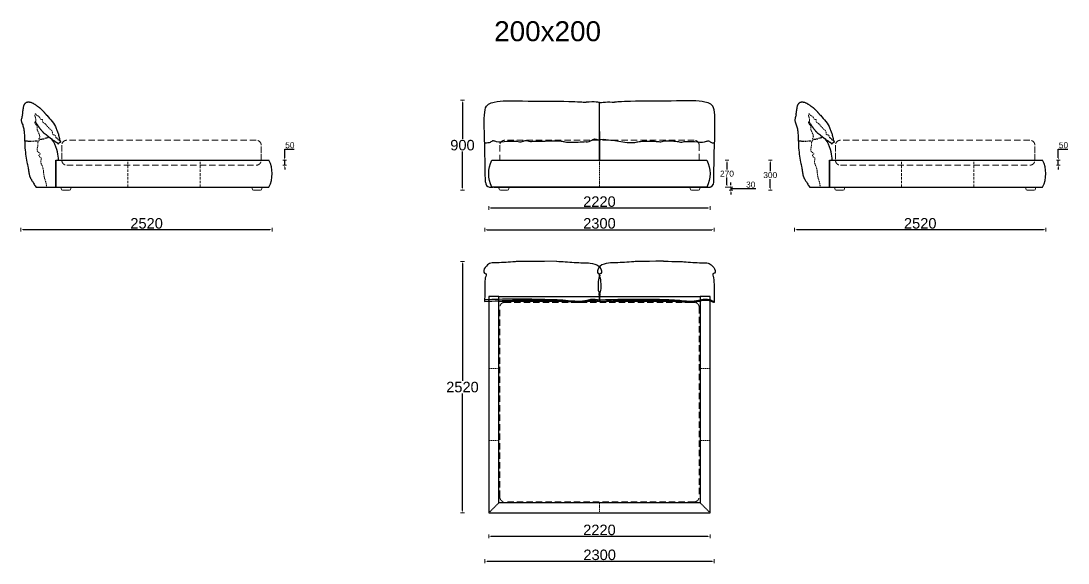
# Model space of a CAD drawing. Header units: millimetres. Extents: x -8642 to 13341, y -1807 to 10084.
# Drawn here: x 2663 to 13165, y 4649 to 10084 of the extents above; entities that cross this region are included whole.
import ezdxf

# ---------------------------------------------------------------- set-up
doc = ezdxf.new("R2010")
doc.units = ezdxf.units.MM
doc.header["$MEASUREMENT"] = 0
doc.linetypes.add('NASCOSTA', pattern=[9.525, 6.35, -3.175])
doc.linetypes.add('TRATTEGGIATA', pattern=[19.05, 12.7, -6.35])
doc.layers.add('_ARREDO', color=7, linetype='Continuous')
for name, color, linetype, lineweight in [('_CUCITURE', 8, 'TRATTEGGIATA', 9), ('_MATERASSO', 4, 'Continuous', 9), ('_PIEDINI', 3, 'Continuous', 9), ('_QUOTE', 1, 'Continuous', 9)]:
    doc.layers.add(name, color=color, linetype=linetype, lineweight=lineweight)
doc.styles.get("Standard").update_dxf_attribs({"font": 'arial.ttf'})
doc.dimstyles.new('1_1', dxfattribs={"dimscale": 15, "dimtxt": 4, "dimasz": 1.5, "dimexe": 1.25, "dimexo": 2, "dimtad": 1, "dimtih": 1, "dimtoh": 1, "dimdec": 0, "dimtxsty": 'Standard', "dimcen": 2.5, "dimclrd": 256, "dimclre": 256, "dimclrt": 256, "dimadec": 0, "dimazin": 0, "dimtfac": 1, "dimtdec": 0, "dimtmove": 0, "dimatfit": 3, "dimfxl": 1.25, "dimfxlon": 1, "dimlwe": 0, "dimarcsym": 0})

# ---------------------------------------------------------------- blocks, each defined once
blk = doc.blocks.new('*D21')
at = {"layer": '_QUOTE', "lineweight": -2, "transparency": 16777216}
for p, q in [((5308, 8710), (5308, 8798)), ((5308, 8798), (5403, 8798)), ((5308, 8638), (5308, 8688)), ((5308, 8615), (5308, 8593))]:
    blk.add_line(p, q, dxfattribs=at)
at = {"layer": '_QUOTE', "lineweight": 0, "transparency": 16777216}
for p, q in [((5289, 8688), (5327, 8688)), ((5289, 8638), (5327, 8638))]:
    blk.add_line(p, q, dxfattribs=at)
at = {"layer": '_QUOTE', "transparency": 16777216}
for points in [[(5304, 8710), (5312, 8710), (5308, 8688)], [(5304, 8615), (5312, 8615), (5308, 8638)]]:
    blk.add_solid(points, dxfattribs=at)
at = {"layer": 'Defpoints', "color": 0, "transparency": 16777216}
for p in [(4756, 8688), (4756, 8638), (5308, 8638)]:
    blk.add_point(p, dxfattribs=at)
at = {"layer": '_QUOTE', "transparency": 16777216, "insert": (5360, 8838), "char_height": 60, "attachment_point": 5}
blk.add_mtext('50', dxfattribs=at)
blk = doc.blocks.new('*D22')
at = {"layer": '_QUOTE', "lineweight": 0, "transparency": 16777216}
for p, q in [((2663, 8010), (2663, 7973)), ((5183, 8010), (5183, 7973))]:
    blk.add_line(p, q, dxfattribs=at)
at = {"layer": '_QUOTE', "lineweight": -2, "transparency": 16777216}
blk.add_line((5160, 7991), (2685, 7991), dxfattribs=at)
at = {"layer": '_QUOTE', "transparency": 16777216}
for points in [[(2685, 7995), (2685, 7988), (2663, 7991)], [(5160, 7995), (5160, 7988), (5183, 7991)]]:
    blk.add_solid(points, dxfattribs=at)
at = {"layer": 'Defpoints', "color": 0, "transparency": 16777216}
for p in [(2663, 8809), (5183, 8553), (2663, 7991)]:
    blk.add_point(p, dxfattribs=at)
at = {"layer": '_QUOTE', "transparency": 16777216, "insert": (3923, 8054), "char_height": 105, "attachment_point": 5}
blk.add_mtext('2520', dxfattribs=at)
blk = doc.blocks.new('Sezione testata')
at = {"layer": '_ARREDO', "lineweight": 25}
for points in [[(-13185, -19537), (-13184, -19525), (-13184, -19523), (-13183, -19520), (-13183, -19517), (-13183, -19514), (-13182, -19510), (-13182, -19507), (-13181, -19503), (-13181, -19498), (-13180, -19494), (-13180, -19490), (-13178, -19480), (-13177, -19471), (-13176, -19467), (-13175, -19462), (-13174, -19458), (-13173, -19453), (-13172, -19449), (-13171, -19445), (-13169, -19442), (-13168, -19438), (-13166, -19435), (-13165, -19432), (-13163, -19429), (-13161, -19427), (-13160, -19424), (-13158, -19422), (-13156, -19420), (-13154, -19418), (-13152, -19417), (-13150, -19415), (-13148, -19414), (-13146, -19413), (-13144, -19412), (-13141, -19411), (-13139, -19411), (-13137, -19410), (-13135, -19410), (-13133, -19409), (-13130, -19409), (-13128, -19409), (-13126, -19409), (-13123, -19409), (-13119, -19409), (-13114, -19410), (-13110, -19411), (-13105, -19412), (-13101, -19413), (-13096, -19415), (-13092, -19417), (-13088, -19419), (-13083, -19421), (-13079, -19423), (-13075, -19425), (-13071, -19428), (-13067, -19430), (-13063, -19433), (-13055, -19438), (-13048, -19443), (-13045, -19446), (-13041, -19448), (-13038, -19451), (-13034, -19453), (-13031, -19455), (-13028, -19457), (-13025, -19459), (-13023, -19460), (-13022, -19461), (-13020, -19462), (-13019, -19463), (-13018, -19464), (-13016, -19465), (-13015, -19466), (-13014, -19467), (-13012, -19468), (-13011, -19469), (-13010, -19471), (-13008, -19472), (-13006, -19474), (-13004, -19476), (-13002, -19478), (-13000, -19480), (-12997, -19483), (-12995, -19485), (-12992, -19488), (-12989, -19491), (-12986, -19494), (-12983, -19498), (-12979, -19501), (-12978, -19503), (-12976, -19505), (-12974, -19507), (-12972, -19510), (-12970, -19512), (-12968, -19514), (-12966, -19516), (-12964, -19519), (-12962, -19521), (-12959, -19524), (-12957, -19527), (-12955, -19529), (-12952, -19532), (-12950, -19535), (-12947, -19538), (-12944, -19541), (-12943, -19543)], [(-13185, -19537), (-13187, -19540), (-13187, -19543), (-13189, -19548), (-13191, -19558), (-13194, -19568), (-13197, -19579), (-13198, -19584), (-13199, -19589), (-13199, -19595), (-13198, -19600), (-13197, -19605), (-13195, -19610), (-13191, -19619), (-13188, -19629), (-13184, -19639), (-13181, -19649), (-13178, -19659), (-13176, -19670), (-13173, -19680), (-13172, -19691), (-13170, -19701), (-13169, -19712), (-13168, -19722), (-13166, -19743), (-13165, -19764), (-13165, -19785), (-13163, -19827), (-13162, -19848), (-13161, -19870), (-13159, -19891), (-13157, -19912), (-13154, -19932), (-13151, -19953), (-13148, -19973), (-13145, -19994), (-13141, -20014), (-13139, -20025), (-13137, -20036), (-13132, -20058), (-13130, -20069), (-13128, -20079), (-13127, -20084), (-13126, -20089), (-13126, -20093), (-13125, -20097), (-13124, -20101), (-13124, -20104), (-13123, -20107), (-13123, -20109), (-13123, -20111), (-13123, -20113), (-13122, -20115), (-13122, -20116), (-13122, -20118), (-13121, -20121), (-13121, -20124), (-13120, -20127), (-13119, -20132), (-13118, -20137), (-13117, -20142), (-13116, -20146), (-13115, -20149), (-13114, -20152), (-13114, -20155), (-13113, -20157), (-13112, -20161), (-13111, -20163), (-13110, -20165), (-13109, -20167), (-13107, -20170), (-13106, -20173), (-13104, -20176), (-13102, -20180), (-13099, -20184), (-13097, -20188), (-13094, -20193), (-13091, -20199), (-13087, -20205), (-13083, -20211), (-13079, -20218), (-13075, -20225), (-13070, -20233), (-13065, -20242), (-13059, -20251), (-13053, -20261), (-13051, -20263), (-12852, -20263)], [(-13059, -19606), (-13044, -19628), (-13043, -19630), (-13042, -19632), (-13041, -19634), (-13040, -19635), (-13039, -19637), (-13037, -19638), (-13036, -19640), (-13035, -19642), (-13035, -19643), (-13033, -19645), (-13033, -19646), (-13032, -19648), (-13031, -19649), (-13029, -19651), (-13028, -19654), (-13026, -19656), (-13025, -19658), (-13023, -19660), (-13022, -19662), (-13021, -19663), (-13020, -19665), (-13019, -19666), (-13018, -19668), (-13017, -19669), (-13016, -19670), (-13015, -19671), (-13015, -19672), (-13014, -19673), (-13013, -19674), (-13013, -19675), (-13011, -19677), (-13010, -19678), (-13008, -19681), (-13003, -19687), (-12998, -19693), (-12993, -19699), (-12990, -19702), (-12988, -19705), (-12985, -19707), (-12982, -19710), (-12979, -19713), (-12977, -19716), (-12974, -19718), (-12971, -19721), (-12968, -19723), (-12965, -19726), (-12962, -19728), (-12959, -19730), (-12956, -19733), (-12952, -19735), (-12949, -19737), (-12946, -19739), (-12943, -19741), (-12906, -19772), (-12899, -19775), (-12897, -19776), (-12896, -19777), (-12894, -19779), (-12893, -19780), (-12891, -19781), (-12890, -19783), (-12888, -19786), (-12887, -19787), (-12885, -19789), (-12884, -19790), (-12883, -19791), (-12882, -19791), (-12882, -19792), (-12881, -19792), (-12880, -19793), (-12879, -19793), (-12877, -19794), (-12876, -19795), (-12874, -19795), (-12872, -19796), (-12870, -19797), (-12869, -19797), (-12869, -19798), (-12867, -19799), (-12866, -19800), (-12863, -19803), (-12861, -19804), (-12860, -19805), (-12858, -19806), (-12857, -19807), (-12855, -19808), (-12853, -19809), (-12850, -19811), (-12848, -19812), (-12846, -19813), (-12845, -19814), (-12843, -19814), (-12842, -19816), (-12840, -19817), (-12840, -19818), (-12839, -19818), (-12838, -19819), (-12837, -19820), (-12836, -19822), (-12834, -19824), (-12832, -19826), (-12831, -19827), (-12831, -19828), (-12830, -19828), (-12829, -19829), (-12828, -19830), (-12828, -19830), (-12828, -19830), (-12827, -19830), (-12827, -19830), (-12827, -19830), (-12826, -19830), (-12826, -19830), (-12826, -19829), (-12826, -19829), (-12825, -19828), (-12825, -19827), (-12825, -19826), (-12825, -19825), (-12824, -19824), (-12824, -19823), (-12823, -19822), (-12823, -19821), (-12822, -19821), (-12821, -19820), (-12820, -19819), (-12820, -19819), (-12819, -19818), (-12818, -19818), (-12816, -19817), (-12815, -19817), (-12814, -19817), (-12813, -19817), (-12812, -19817), (-12811, -19817), (-12810, -19817), (-12808, -19818)], [(-12847, -19676), (-12845, -19681), (-12844, -19685), (-12841, -19692), (-12840, -19695), (-12839, -19698), (-12838, -19701), (-12836, -19704), (-12835, -19707), (-12834, -19710), (-12833, -19713), (-12832, -19716), (-12831, -19719), (-12829, -19721), (-12826, -19733), (-12825, -19735), (-12824, -19738), (-12823, -19744), (-12821, -19749), (-12821, -19752), (-12820, -19755), (-12819, -19761), (-12817, -19767), (-12816, -19773), (-12814, -19779), (-12813, -19785), (-12811, -19791), (-12804, -19808)]]:
    blk.add_lwpolyline(points, dxfattribs=at)
at = {"layer": '_ARREDO'}
blk.add_lwpolyline([(-12852, -20263), (-12852, -19993), (-12823, -19993)], dxfattribs=at)
for points in [[(-12943, -19543), (-12907, -19584), (-12864, -19624), (-12847, -19676)], [(-12804, -19808), (-12803, -19811), (-12805, -19818), (-12808, -19818)]]:
    blk.add_open_spline(points, degree=3, dxfattribs=at)
at = {"layer": '_ARREDO', "lineweight": 25}
blk.add_open_spline([(-12823, -19993), (-12824, -19986), (-12825, -19980), (-12826, -19973), (-12826, -19973), (-12826, -19973), (-12826, -19973), (-12832, -19921), (-12839, -19855), (-12895, -19778)], degree=3, knots=[-19.746579, -19.746579, -19.746579, -19.746579, -0.0005, -0.0005, -0.0005, 0, 0, 0, 200.280771, 200.280771, 200.280771, 200.280771], dxfattribs=at)
at = {"layer": '_CUCITURE', "lineweight": 25}
for points in [[(-13151, -19802), (-13156, -19801)], [(-13142, -19804), (-13148, -19802)], [(-13132, -19805), (-13136, -19804), (-13138, -19804)], [(-13123, -19805), (-13126, -19805), (-13129, -19805)], [(-13113, -19806), (-13116, -19806), (-13119, -19806)], [(-13103, -19806), (-13106, -19806), (-13110, -19806)], [(-13044, -19802), (-13046, -19802), (-13100, -19806)], [(-13034, -19801), (-13041, -19802)], [(-13012, -19785), (-13007, -19784)], [(-13004, -19784), (-12997, -19783)], [(-12994, -19782), (-12992, -19782), (-12988, -19781)], [(-12985, -19781), (-12982, -19780), (-12978, -19780)], [(-12975, -19779), (-12972, -19778), (-12969, -19778)], [(-12961, -19774), (-12955, -19772)], [(-12952, -19771), (-12947, -19770)], [(-12944, -19769), (-12940, -19768), (-12938, -19767)], [(-12934, -19767), (-12930, -19765), (-12929, -19765)]]:
    blk.add_lwpolyline(points, dxfattribs=at)
at = {"layer": '_CUCITURE'}
blk.add_spline([(-12945, -20254), (-12953, -20211), (-12968, -20162), (-12974, -20113), (-12990, -20046), (-13002, -19999), (-12997, -19975), (-13002, -19968), (-13019, -19955), (-13021, -19943), (-13008, -19930), (-13033, -19907), (-13034, -19858), (-13033, -19828), (-13027, -19806), (-13019, -19794), (-13021, -19780), (-13015, -19767), (-13014, -19750), (-13029, -19709), (-13039, -19679), (-13039, -19653), (-13058, -19627), (-13061, -19613), (-13053, -19600), (-13051, -19587), (-13056, -19564), (-13061, -19543), (-13056, -19528), (-13049, -19536), (-13031, -19549), (-13014, -19564), (-12996, -19586), (-12985, -19586), (-12985, -19607), (-12971, -19619), (-12948, -19640), (-12910, -19681), (-12887, -19709), (-12876, -19740), (-12862, -19739), (-12856, -19751), (-12851, -19757), (-12851, -19768), (-12842, -19767), (-12839, -19777), (-12829, -19781), (-12830, -19789), (-12820, -19790), (-12818, -19800), (-12808, -19805), (-12805, -19814)], degree=3, dxfattribs=at)
blk = doc.blocks.new('*D25')
at = {"layer": '_QUOTE', "lineweight": 0, "transparency": 16777216}
for p, q in [((7110, 7673), (7072, 7673)), ((7110, 5153), (7072, 5153))]:
    blk.add_line(p, q, dxfattribs=at)
at = {"layer": '_QUOTE', "lineweight": -2, "transparency": 16777216}
for p, q in [((7091, 7651), (7091, 6476)), ((7091, 5175), (7091, 6350))]:
    blk.add_line(p, q, dxfattribs=at)
at = {"layer": '_QUOTE', "transparency": 16777216}
for points in [[(7087, 7651), (7095, 7651), (7091, 7673)], [(7087, 5175), (7095, 5175), (7091, 5153)]]:
    blk.add_solid(points, dxfattribs=at)
at = {"layer": 'Defpoints', "color": 0, "transparency": 16777216}
for p in [(8035, 7673), (7091, 5153), (8035, 5153)]:
    blk.add_point(p, dxfattribs=at)
at = {"layer": '_QUOTE', "transparency": 16777216, "insert": (7091, 6413), "char_height": 105, "attachment_point": 5}
blk.add_mtext('2520', dxfattribs=at)
blk = doc.blocks.new('*D26')
at = {"layer": '_QUOTE', "lineweight": 0, "transparency": 16777216}
for p, q in [((7355, 8190), (7355, 8228)), ((9575, 8190), (9575, 8228))]:
    blk.add_line(p, q, dxfattribs=at)
at = {"layer": '_QUOTE', "lineweight": -2, "transparency": 16777216}
blk.add_line((7377, 8209), (9552, 8209), dxfattribs=at)
at = {"layer": '_QUOTE', "transparency": 16777216}
for points in [[(7377, 8213), (7377, 8205), (7355, 8209)], [(9552, 8213), (9552, 8205), (9575, 8209)]]:
    blk.add_solid(points, dxfattribs=at)
at = {"layer": 'Defpoints', "color": 0, "transparency": 16777216}
for p in [(9575, 8209), (7355, 6238), (9575, 6238)]:
    blk.add_point(p, dxfattribs=at)
at = {"layer": '_QUOTE', "transparency": 16777216, "insert": (8465, 8272), "char_height": 105, "attachment_point": 5}
blk.add_mtext('2220', dxfattribs=at)
blk = doc.blocks.new('*D27')
at = {"layer": '_QUOTE', "lineweight": 0, "transparency": 16777216}
for p, q in [((7317, 4687), (7317, 4649)), ((9617, 4687), (9617, 4649))]:
    blk.add_line(p, q, dxfattribs=at)
at = {"layer": '_QUOTE', "lineweight": -2, "transparency": 16777216}
blk.add_line((7339, 4668), (9595, 4668), dxfattribs=at)
at = {"layer": '_QUOTE', "transparency": 16777216}
for points in [[(7339, 4672), (7339, 4664), (7317, 4668)], [(9595, 4672), (9595, 4664), (9617, 4668)]]:
    blk.add_solid(points, dxfattribs=at)
at = {"layer": 'Defpoints', "color": 0, "transparency": 16777216}
for p in [(7317, 7405), (9617, 7274), (9617, 4668)]:
    blk.add_point(p, dxfattribs=at)
at = {"layer": '_QUOTE', "transparency": 16777216, "insert": (8467, 4731), "char_height": 105, "attachment_point": 5}
blk.add_mtext('2300', dxfattribs=at)
blk = doc.blocks.new('*D28')
at = {"layer": '_QUOTE', "lineweight": 0, "transparency": 16777216}
for p, q in [((7110, 9288), (7072, 9288)), ((7110, 8388), (7072, 8388))]:
    blk.add_line(p, q, dxfattribs=at)
at = {"layer": '_QUOTE', "lineweight": -2, "transparency": 16777216}
for p, q in [((7091, 9265), (7091, 8901)), ((7091, 8410), (7091, 8775))]:
    blk.add_line(p, q, dxfattribs=at)
at = {"layer": '_QUOTE', "transparency": 16777216}
for points in [[(7087, 9265), (7095, 9265), (7091, 9288)], [(7087, 8410), (7095, 8410), (7091, 8388)]]:
    blk.add_solid(points, dxfattribs=at)
at = {"layer": 'Defpoints', "color": 0, "transparency": 16777216}
for p in [(7091, 9288), (7721, 9288), (7507, 8388)]:
    blk.add_point(p, dxfattribs=at)
at = {"layer": '_QUOTE', "transparency": 16777216, "insert": (7091, 8838), "char_height": 105, "attachment_point": 5}
blk.add_mtext('900', dxfattribs=at)
blk = doc.blocks.new('*D29')
at = {"layer": '_QUOTE', "lineweight": 0, "transparency": 16777216}
for p, q in [((10159, 8688), (10197, 8688)), ((10159, 8388), (10197, 8388))]:
    blk.add_line(p, q, dxfattribs=at)
at = {"layer": '_QUOTE', "lineweight": -2, "transparency": 16777216}
for p, q in [((10178, 8665), (10178, 8578)), ((10178, 8410), (10178, 8498))]:
    blk.add_line(p, q, dxfattribs=at)
at = {"layer": '_QUOTE', "transparency": 16777216}
for points in [[(10174, 8665), (10182, 8665), (10178, 8688)], [(10174, 8410), (10182, 8410), (10178, 8388)]]:
    blk.add_solid(points, dxfattribs=at)
at = {"layer": 'Defpoints', "color": 0, "transparency": 16777216}
for p in [(9365, 8688), (9365, 8388), (10178, 8388)]:
    blk.add_point(p, dxfattribs=at)
at = {"layer": '_QUOTE', "transparency": 16777216, "insert": (10178, 8538), "char_height": 60, "attachment_point": 5}
blk.add_mtext('300', dxfattribs=at)
blk = doc.blocks.new('*D30')
at = {"layer": '_QUOTE', "lineweight": 0, "transparency": 16777216}
for p, q in [((9726, 8688), (9763, 8688)), ((9726, 8418), (9763, 8418))]:
    blk.add_line(p, q, dxfattribs=at)
at = {"layer": '_QUOTE', "lineweight": -2, "transparency": 16777216}
for p, q in [((9744, 8665), (9744, 8593)), ((9744, 8440), (9744, 8513))]:
    blk.add_line(p, q, dxfattribs=at)
at = {"layer": '_QUOTE', "transparency": 16777216}
for points in [[(9741, 8665), (9748, 8665), (9744, 8688)], [(9741, 8440), (9748, 8440), (9744, 8418)]]:
    blk.add_solid(points, dxfattribs=at)
at = {"layer": 'Defpoints', "color": 0, "transparency": 16777216}
for p in [(9122, 8688), (9122, 8418), (9744, 8418)]:
    blk.add_point(p, dxfattribs=at)
at = {"layer": '_QUOTE', "transparency": 16777216, "insert": (9744, 8553), "char_height": 60, "attachment_point": 5}
blk.add_mtext('270', dxfattribs=at)
blk = doc.blocks.new('*D31')
at = {"layer": '_QUOTE', "lineweight": 0, "transparency": 16777216}
for p, q in [((9765, 8418), (9802, 8418)), ((9765, 8388), (9802, 8388))]:
    blk.add_line(p, q, dxfattribs=at)
at = {"layer": '_QUOTE', "lineweight": -2, "transparency": 16777216}
for p, q in [((9783, 8440), (9783, 8463)), ((9783, 8418), (9783, 8388)), ((9783, 8418), (9783, 8388)), ((9783, 8403), (9929, 8403)), ((9929, 8403), (10034, 8403)), ((9783, 8365), (9783, 8343))]:
    blk.add_line(p, q, dxfattribs=at)
at = {"layer": '_QUOTE', "transparency": 16777216}
for points in [[(9780, 8440), (9787, 8440), (9783, 8418)], [(9780, 8365), (9787, 8365), (9783, 8388)]]:
    blk.add_solid(points, dxfattribs=at)
at = {"layer": 'Defpoints', "color": 0, "transparency": 16777216}
for p in [(9115, 8418), (9423, 8388), (9783, 8388)]:
    blk.add_point(p, dxfattribs=at)
at = {"layer": '_QUOTE', "transparency": 16777216, "insert": (9982, 8443), "char_height": 60, "attachment_point": 5}
blk.add_mtext('30', dxfattribs=at)
blk = doc.blocks.new('*D32')
at = {"layer": '_QUOTE', "lineweight": -2, "transparency": 16777216}
for p, q in [((13067, 8710), (13067, 8798)), ((13067, 8798), (13162, 8798)), ((13067, 8638), (13067, 8688)), ((13067, 8615), (13067, 8593))]:
    blk.add_line(p, q, dxfattribs=at)
at = {"layer": '_QUOTE', "lineweight": 0, "transparency": 16777216}
for p, q in [((13048, 8688), (13086, 8688)), ((13048, 8638), (13086, 8638))]:
    blk.add_line(p, q, dxfattribs=at)
at = {"layer": '_QUOTE', "transparency": 16777216}
for points in [[(13063, 8710), (13071, 8710), (13067, 8688)], [(13063, 8615), (13071, 8615), (13067, 8638)]]:
    blk.add_solid(points, dxfattribs=at)
at = {"layer": 'Defpoints', "color": 0, "transparency": 16777216}
for p in [(12515, 8688), (12515, 8638), (13067, 8638)]:
    blk.add_point(p, dxfattribs=at)
at = {"layer": '_QUOTE', "transparency": 16777216, "insert": (13119, 8838), "char_height": 60, "attachment_point": 5}
blk.add_mtext('50', dxfattribs=at)
blk = doc.blocks.new('*D23')
at = {"layer": '_QUOTE', "lineweight": 0, "transparency": 16777216}
for p, q in [((7355, 4936), (7355, 4899)), ((9575, 4936), (9575, 4899))]:
    blk.add_line(p, q, dxfattribs=at)
at = {"layer": '_QUOTE', "lineweight": -2, "transparency": 16777216}
blk.add_line((7377, 4918), (9552, 4918), dxfattribs=at)
at = {"layer": '_QUOTE', "transparency": 16777216}
for points in [[(7377, 4921), (7377, 4914), (7355, 4918)], [(9552, 4921), (9552, 4914), (9575, 4918)]]:
    blk.add_solid(points, dxfattribs=at)
at = {"layer": 'Defpoints', "color": 0, "transparency": 16777216}
for p in [(7355, 6119), (9575, 6077), (9575, 4918)]:
    blk.add_point(p, dxfattribs=at)
at = {"layer": '_QUOTE', "transparency": 16777216, "insert": (8465, 4981), "char_height": 105, "attachment_point": 5}
blk.add_mtext('2220', dxfattribs=at)
blk = doc.blocks.new('*D33')
at = {"layer": '_QUOTE', "lineweight": 0, "transparency": 16777216}
for p, q in [((10422, 8010), (10422, 7973)), ((12942, 8010), (12942, 7973))]:
    blk.add_line(p, q, dxfattribs=at)
at = {"layer": '_QUOTE', "lineweight": -2, "transparency": 16777216}
blk.add_line((12919, 7991), (10445, 7991), dxfattribs=at)
at = {"layer": '_QUOTE', "transparency": 16777216}
for points in [[(10445, 7995), (10445, 7988), (10422, 7991)], [(12919, 7995), (12919, 7988), (12942, 7991)]]:
    blk.add_solid(points, dxfattribs=at)
at = {"layer": 'Defpoints', "color": 0, "transparency": 16777216}
for p in [(10422, 8809), (12942, 8553), (10422, 7991)]:
    blk.add_point(p, dxfattribs=at)
at = {"layer": '_QUOTE', "transparency": 16777216, "insert": (11682, 8054), "char_height": 105, "attachment_point": 5}
blk.add_mtext('2520', dxfattribs=at)
blk = doc.blocks.new('*D24')
at = {"layer": '_QUOTE', "lineweight": 0, "transparency": 16777216}
for p, q in [((7315, 8010), (7315, 7973)), ((9615, 8010), (9615, 7973))]:
    blk.add_line(p, q, dxfattribs=at)
at = {"layer": '_QUOTE', "lineweight": -2, "transparency": 16777216}
blk.add_line((7337, 7991), (9593, 7991), dxfattribs=at)
at = {"layer": '_QUOTE', "transparency": 16777216}
for points in [[(7337, 7995), (7337, 7988), (7315, 7991)], [(9593, 7995), (9593, 7988), (9615, 7991)]]:
    blk.add_solid(points, dxfattribs=at)
at = {"layer": 'Defpoints', "color": 0, "transparency": 16777216}
for p in [(7315, 9183), (9615, 9052), (9615, 7991)]:
    blk.add_point(p, dxfattribs=at)
at = {"layer": '_QUOTE', "transparency": 16777216, "insert": (8465, 8054), "char_height": 105, "attachment_point": 5}
blk.add_mtext('2300', dxfattribs=at)

msp = doc.modelspace()

# ---------------------------------------------------------------- linework, layer by layer
at = {"layer": '_ARREDO', "color": 0}
for p, q in [((8463.6, 9265.4), (8464.2, 8687.8)), ((8463.6, 9265.4), (8464.2, 8687.8)), ((8465.9, 8687.8), (8465.8, 9264.8)), ((7363, 8417.8), (7395.9, 8417.8)), ((7405, 8417.8), (9575, 8417.8))]:
    msp.add_line(p, q, dxfattribs=at)
at = {"layer": '_ARREDO'}
for p, q in [((3012.6, 8417.8), (5150.4, 8417.8)), ((10771.9, 8417.8), (12909.6, 8417.8))]:
    msp.add_line(p, q, dxfattribs=at)
for points in [[(3012.6, 8417.8), (3012.6, 8687.8)], [(3012.6, 8687.8), (3012.6, 8417.8)], [(3012.6, 8687.8), (5150.4, 8687.8)], [(10771.9, 8417.8), (10771.9, 8687.8)], [(10771.9, 8687.8), (10771.9, 8417.8)], [(10771.9, 8687.8), (12909.6, 8687.8)], [(9542.7, 8417.8), (9561.6, 8417.9)], [(7355, 7322.9), (7355, 5152.9)], [(7455, 5252.9), (7455, 7322.9), (7355, 7322.9)], [(9575, 5152.9), (9575, 7322.9), (9475, 7322.9), (9475, 5252.9)], [(9475, 5252.9), (7455, 5252.9)], [(7355, 5152.9), (9575, 5152.9)]]:
    msp.add_lwpolyline(points, dxfattribs=at)
for points in [[(5150.4, 8417.8), (5150.4, 8417.8, 0.2387295), (5150.4, 8687.8, 0.2387295)], [(12909.6, 8417.8), (12909.6, 8417.8, 0.2387295), (12909.6, 8687.8, 0.2387295)]]:
    msp.add_lwpolyline(points, format="xyb", dxfattribs=at)
msp.add_lwpolyline([(9542.7, 8417.8), (7387.2, 8417.8, -0.2387287), (7387.2, 8687.8), (9542.7, 8687.8, -0.2387287)], format="xyb", close=True, dxfattribs=at)
msp.add_lwpolyline([(7455, 7272.9), (7455, 7322.9), (9475, 7322.9), (9475, 7272.9)], close=True, dxfattribs=at)
at = {"layer": '_ARREDO', "color": 0}
for centre, radius, start, end in [((7373.4, 8468.7), 51.9, 181.44473, 258.3601), ((9561.6, 8467.9), 50, 270.04276, 359.40329)]:
    msp.add_arc(centre, radius, start, end, dxfattribs=at)
for points, knots in [([(7321.6, 8467.3), (7315.9, 9065.5), (7277.2, 9235.6), (7461.2, 9287.2), (7671.2, 9278.8), (8099.4, 9281.1), (8256.6, 9273.9), (8311.5, 9269.7), (8330.7, 9268.9)], [0.9787398, 0.9787398, 0.9787398, 0.9787398, 33.8745904, 41.4448074, 67.8001007, 98.5511402, 109.2958868, 115.0635621, 115.0635621, 115.0635621, 115.0635621]), ([(8464.9, 9264.8), (8455.1, 9267.4), (8418.9, 9275.9), (8372.1, 9270.6), (8330.7, 9268.9)], [141.2473006, 141.2473006, 141.2473006, 141.2473006, 145.4938938, 156.0178998, 156.0178998, 156.0178998, 156.0178998]), ([(8464.9, 9264.8), (8496.1, 9267.4), (8541, 9275.2), (8584.3, 9271.3), (8615.1, 9269.5)], [142.5760487, 142.5760487, 142.5760487, 142.5760487, 146.8226421, 156.1696754, 156.1696754, 156.1696754, 156.1696754]), ([(9611.6, 8467.3), (9617.2, 9065.5), (9655.9, 9235.6), (9472, 9287.2), (9261.9, 9278.8), (8833.8, 9281.1), (8680.8, 9274.1), (8630.1, 9270.4), (8615.1, 9269.5)], [0.9786525, 0.9786525, 0.9786525, 0.9786525, 33.8745904, 41.4448074, 67.8001007, 98.5511402, 109.2958868, 113.7894241, 113.7894241, 113.7894241, 113.7894241]), ([(8580.6, 8886.6), (8546.4, 8891.9), (8509.5, 8896), (8469.1, 8891.7), (8465, 8891.6)], [99.121874, 99.121874, 99.121874, 99.121874, 109.4657725, 110.6844002, 110.6844002, 110.6844002, 110.6844002]), ([(8034.5, 7674.2), (7676.4, 7673.3), (7587.1, 7669.2), (7473.9, 7657.6), (7360.9, 7659.8), (7347.8, 7642.1), (7308.7, 7605.8), (7292.7, 7557.1), (7334.6, 7549), (7319.1, 7513.4), (7314.9, 7492.9), (7313, 7271.6)], [1323.899986, 1323.899986, 1323.899986, 1323.899986, 1427.9085, 1645.5200832, 1731.1521263, 1839.4047344, 1862.6721873, 1931.3729776, 1952.584466, 1981.71284, 2036.7030785, 2036.7030785, 2036.7030785, 2036.7030785]), ([(8034.5, 7674.2), (8063.4, 7673.3), (8152.6, 7669.2), (8265.8, 7657.6), (8378.9, 7659.8), (8438.3, 7643.1), (8462.6, 7622.7), (8464.7, 7620.7)], [1323.899986, 1323.899986, 1323.899986, 1323.899986, 1427.9085, 1645.5200832, 1731.1521263, 1839.4047344, 1850.0008929, 1850.0008929, 1850.0008929, 1850.0008929]), ([(9106.8, 7674.7), (8877.7, 7673.8), (8782.6, 7669.8), (8663.6, 7657.6), (8550.6, 7659.8), (8491.1, 7643.1), (8466.8, 7622.7), (8464.7, 7620.7)], [1302.9228829, 1302.9228829, 1302.9228829, 1302.9228829, 1427.9085, 1645.5200832, 1731.1521263, 1839.4047344, 1850.0008929, 1850.0008929, 1850.0008929, 1850.0008929]), ([(9106.8, 7674.7), (9241.4, 7673.8), (9336.5, 7669.8), (9455.5, 7657.6), (9568.5, 7659.8), (9581.7, 7642.1), (9620.8, 7605.8), (9636.7, 7557.1), (9594.9, 7549), (9611.3, 7511.2), (9615.1, 7489.7), (9616.1, 7263.1)], [1302.9228829, 1302.9228829, 1302.9228829, 1302.9228829, 1427.9085, 1645.5200832, 1731.1521263, 1839.4047344, 1862.6721873, 1931.3729776, 1952.584466, 1981.71284, 2043.3274158, 2043.3274158, 2043.3274158, 2043.3274158]), ([(7313, 7271.6), (7506.9, 7281.3), (7712.5, 7291), (8154.1, 7275), (8255.6, 7259.1), (8328.9, 7270.2), (8394.1, 7289.3), (8424.3, 7282.2), (8460.6, 7274.5), (8466.3, 7273.9)], [9.2354396, 9.2354396, 9.2354396, 9.2354396, 56.3389099, 70.8968533, 81.9851915, 86.8013444, 93.0370437, 102.2090707, 104.3136676, 104.3136676, 104.3136676, 104.3136676]), ([(7313.1, 7291.2), (7514.6, 7298.8), (7716, 7301.1), (8153.4, 7286.3), (8254.8, 7270.3), (8328.1, 7281.4), (8393.3, 7300.6), (8424, 7293.2), (8445.2, 7291.1), (8466.5, 7288.6)], [11.2010026, 11.2010026, 11.2010026, 11.2010026, 57.0248615, 71.5828049, 82.6711431, 87.487296, 93.7229952, 102.8950223, 105.505868, 105.505868, 105.505868, 105.505868]), ([(8466.3, 7273.9), (8652.9, 7282.4), (8845.2, 7290.2), (9273.8, 7275), (9375.2, 7259.1), (9448.6, 7270.2), (9513.8, 7289.3), (9587.8, 7280.4), (9590.2, 7267.7), (9613.5, 7263.5), (9615.7, 7263.1), (9616, 7263.1), (9616.3, 7263.1), (9617.2, 7263)], [13.1781876, 13.1781876, 13.1781876, 13.1781876, 56.3389099, 70.8968533, 81.9851915, 86.8013444, 93.0370437, 102.2090707, 108.6192377, 109.2930186, 109.2930186, 109.2930186, 109.3409323, 109.3409323, 109.3409323, 109.3409323]), ([(8466.5, 7288.6), (8622.2, 7291.5), (8830.8, 7302.5), (9273, 7286.2), (9374.5, 7270.4), (9447.8, 7281.4), (9513, 7300.6), (9587, 7291.7), (9589.4, 7278.9), (9612.7, 7274.8), (9614.9, 7274.4), (9615.1, 7274.3), (9615.2, 7274.3), (9617.1, 7274.3)], [9.6700931, 9.6700931, 9.6700931, 9.6700931, 57.0248615, 71.5828049, 82.6711431, 87.487296, 93.7229952, 102.8950223, 109.3051893, 109.9789702, 109.9789702, 109.9789702, 110.0291497, 110.0291497, 110.0291497, 110.0291497])]:
    msp.add_open_spline(points, degree=3, knots=knots, dxfattribs=at)
at = {"layer": '_ARREDO'}
for points, knots in [([(8331.3, 8870.3), (8278.1, 8867.1), (8207.9, 8862.9), (8125.1, 8865.3), (8074.8, 8882.6), (8031.4, 8875.7), (7793.4, 8877.4), (7771.5, 8868.4), (7746.6, 8880.2), (7721.3, 8884.7), (7700.9, 8877.9), (7676.9, 8864.7), (7624.7, 8879.4), (7574.5, 8876), (7506.6, 8872.2), (7445.3, 8861.2), (7393.1, 8889.9), (7372.1, 8861.6), (7340.4, 8859.3), (7315, 8859.6)], [0, 0, 0, 0, 160.1912619, 211.3614344, 246.7027302, 317.4792053, 339.3614033, 360.5898371, 384.3235958, 417.8891229, 435.3358467, 447.9111637, 498.9542805, 584.3087148, 600.9944717, 704.1207148, 748.396454, 820.8703522, 891.2333989, 891.2333989, 891.2333989, 891.2333989]), ([(8620.6, 8883.9), (8674.1, 8876.2), (8744.4, 8861.6), (8828.3, 8865.4), (8878.5, 8882.6), (9022, 8875.7), (9059.9, 8877.4), (9081.8, 8868.4), (9106.7, 8880.2), (9132, 8884.7), (9252.4, 8877.9), (9276.5, 8864.7), (9328.7, 8879.4), (9378.8, 8876), (9446.7, 8872.2), (9508, 8861.2), (9560.2, 8889.9), (9576.9, 8867.5), (9598.1, 8861.7), (9618.2, 8860.2)], [0, 0, 0, 0, 163.1293362, 214.2995087, 249.6408045, 320.4172795, 342.2994776, 363.5279113, 387.2616701, 420.8271972, 438.273921, 450.849238, 501.8923548, 587.2467891, 603.932546, 707.0587891, 751.3345283, 823.8084264, 872.5580916, 872.5580916, 872.5580916, 872.5580916]), ([(8464.7, 7620.7), (8444, 7589.5), (8433.8, 7554), (8474.2, 7546.1), (8457.3, 7507), (8452.5, 7477.8), (8448.3, 7367), (8478.6, 7346.3), (8458.9, 7322.4), (8466.5, 7300.2), (8460.4, 7279.8), (8460.3, 7272.9)], [1866.7170185, 1866.7170185, 1866.7170185, 1866.7170185, 1931.3729776, 1952.584466, 1981.71284, 2047.1712979, 2078.1349739, 2120.5498619, 2140.8364715, 2171.7315208, 2202.7160315, 2202.7160315, 2202.7160315, 2202.7160315]), ([(8464.7, 7620.7), (8485.4, 7589.5), (8495.6, 7554), (8455.2, 7546.1), (8472.2, 7507), (8476.9, 7477.8), (8481.1, 7367), (8450.8, 7346.3), (8470.5, 7322.4), (8462.9, 7300.2), (8469, 7279.8), (8469.1, 7272.9)], [1866.7170185, 1866.7170185, 1866.7170185, 1866.7170185, 1931.3729776, 1952.584466, 1981.71284, 2047.1712979, 2078.1349739, 2120.5498619, 2140.8364715, 2171.7315208, 2202.7160315, 2202.7160315, 2202.7160315, 2202.7160315])]:
    msp.add_open_spline(points, degree=3, knots=knots, dxfattribs=at)
msp.add_spline([(8331.3, 8870.3), (8388.3, 8887.4), (8408.3, 8899.3), (8431.9, 8899.3), (8452.8, 8890.7), (8463.2, 8891.6), (8465, 8891.6), (8465.1, 8891.4)], degree=3, dxfattribs=at)
at = {"layer": '_ARREDO', "color": 0}
for points in [[(8620.6, 8883.9), (8602.9, 8886.2), (8590.1, 8885.7), (8580.6, 8886.6)], [(8466.4, 7357.3), (8466.4, 7355.8), (8466.4, 7354.3), (8466.4, 7352.7)]]:
    msp.add_open_spline(points, degree=3, dxfattribs=at)
at = {"layer": '_CUCITURE', "ltscale": 2}
for p, q in [((3736, 8417.8), (3736, 8687.8)), ((4459.3, 8417.8), (4459.3, 8687.8)), ((11495.2, 8417.8), (11495.2, 8687.8)), ((12218.5, 8417.8), (12218.5, 8687.8))]:
    msp.add_line(p, q, dxfattribs=at)
at = {"layer": '_CUCITURE'}
for p, q in [((8465, 8687.8), (8465, 8417.8)), ((7355, 6599.6), (7455, 6599.6)), ((9575, 6599.6), (9475, 6599.6)), ((7355, 5876.2), (7455, 5876.2)), ((9575, 5876.2), (9475, 5876.2)), ((8465, 5252.9), (8465, 5152.9))]:
    msp.add_line(p, q, dxfattribs=at)
for points in [[(7455, 5252.9), (7355, 5152.9)], [(9475, 5252.9), (9575, 5152.9)]]:
    msp.add_lwpolyline(points, dxfattribs=at)
at = {"layer": '_MATERASSO', "linetype": 'NASCOSTA', "ltscale": 10}
for points in [[(3072.6, 8762.8), (3072.6, 8687.8, 0.4142136), (3122.6, 8637.8), (5022.6, 8637.8, 0.4142136), (5072.6, 8687.8), (5072.6, 8762.8), (5072.6, 8837.8, 0.4142136), (5022.6, 8887.8), (3122.6, 8887.8, 0.4142136), (3072.6, 8837.8)], [(10831.9, 8762.8), (10831.9, 8687.8, 0.4142136), (10881.9, 8637.8), (12781.9, 8637.8, 0.4142136), (12831.9, 8687.8), (12831.9, 8762.8), (12831.9, 8837.8, 0.4142136), (12781.9, 8887.8), (10881.9, 8887.8, 0.4142136), (10831.9, 8837.8)], [(7515, 7262.9), (9415, 7262.9, -0.4142136), (9465, 7212.9), (9465, 5312.9, -0.4142136), (9415, 5262.9), (7515, 5262.9, -0.4142136), (7465, 5312.9), (7465, 7212.9, -0.4142136)]]:
    msp.add_lwpolyline(points, format="xyb", close=True, dxfattribs=at)
msp.add_lwpolyline([(9465, 8687.8), (9465, 8837.8, 0.4142136), (9415, 8887.8), (7515, 8887.8, 0.4142136), (7465, 8837.8), (7465, 8708), (7465, 8687.8)], format="xyb", dxfattribs=at)
at = {"layer": '_PIEDINI'}
for points in [[(3080.1, 8387.8), (3148.9, 8387.8, 1), (3148.9, 8417.8), (3080.1, 8417.8, 1)], [(5065.2, 8387.8), (4996.3, 8387.8, -1), (4996.3, 8417.8), (5065.2, 8417.8, -1)], [(7472.4, 8387.8), (7541.2, 8387.8, 1), (7541.2, 8417.8), (7472.4, 8417.8, 1)], [(9457.5, 8387.8), (9388.7, 8387.8, -1), (9388.7, 8417.8), (9457.5, 8417.8, -1)], [(10839.3, 8387.8), (10908.1, 8387.8, 1), (10908.1, 8417.8), (10839.3, 8417.8, 1)], [(12824.4, 8387.8), (12755.6, 8387.8, -1), (12755.6, 8417.8), (12824.4, 8417.8, -1)]]:
    msp.add_lwpolyline(points, format="xyb", close=True, dxfattribs=at)

# ---------------------------------------------------------------- block references
at = {"layer": '_ARREDO'}
for p in [(15864.2, 28681), (23623.4, 28681)]:
    msp.add_blockref('Sezione testata', p, dxfattribs=at)

# ---------------------------------------------------------------- texts
at = {"insert": (7408.8, 10080.7), "char_height": 200, "attachment_point": 1}
msp.add_mtext_dynamic_manual_height_columns('200x200 ', width=4322.902, gutter_width=1, heights=[0], dxfattribs=at)

# ---------------------------------------------------------------- dimensions: what is measured, and where the dimension line sits
at = {"layer": '_QUOTE'}
for base, p1, p2, picture, middle in [((7091.2, 9287.6), (7506.8, 8387.8), (7720.9, 9287.6), '*D28', (7091.2, 8837.7)), ((7091.2, 5152.9), (8034.5, 7673.2), (8034.5, 5152.9), '*D25', (7091.2, 6413))]:
    dim = msp.add_linear_dim(base=base, p1=p1, p2=p2, angle=90, dimstyle='1_1', override={"dimtxt": 7}, dxfattribs=at)
    dim.commit()
    dim.dimension.update_dxf_attribs({"geometry": picture, "text_midpoint": middle})
for base, p1, p2, picture, middle in [((9615.2, 7991.4), (7314.8, 9183.1), (9615.2, 9052.5), '*D24', (8465, 8054.4)), ((2662.9, 7991.4), (5182.6, 8552.8), (2662.9, 8808.8), '*D22', (3922.7, 8054.4)), ((10422.1, 7991.4), (12941.9, 8552.8), (10422.1, 8808.8), '*D33', (11682, 8054.4)), ((9575, 8209.2), (7355, 6237.9), (9575, 6237.9), '*D26', (8465, 8272.2)), ((9617.1, 4668.1), (7316.7, 7404.9), (9617.1, 7274.3), '*D27', (8466.9, 4731.1)), ((9575, 4917.6), (7355, 6119.3), (9575, 6076.6), '*D23', (8465, 4980.6))]:
    dim = msp.add_linear_dim(base=base, p1=p1, p2=p2, dimstyle='1_1', override={"dimtxt": 7}, dxfattribs=at)
    dim.commit()
    dim.dimension.update_dxf_attribs({"geometry": picture, "text_midpoint": middle})
at = {"layer": '_QUOTE', "color": 0}
for base, p1, p2, picture, middle in [((5307.8, 8637.8), (4755.6, 8687.8), (4755.6, 8637.8), '*D21', (5360.1, 8798.4)), ((13067.1, 8637.8), (12514.8, 8687.8), (12514.8, 8637.8), '*D32', (13119.3, 8798.4))]:
    dim = msp.add_linear_dim(base=base, p1=p1, p2=p2, angle=90, dimstyle='1_1', dxfattribs=at)
    dim.commit()
    dim.dimension.update_dxf_attribs({"geometry": picture, "text_midpoint": middle, "dimtype": 160})
for base, p1, p2, picture, middle in [((9744.3, 8417.8), (9121.9, 8687.8), (9121.9, 8417.8), '*D30', (9744.3, 8552.8)), ((10178.2, 8387.8), (9364.7, 8687.8), (9364.7, 8387.8), '*D29', (10178.2, 8537.8))]:
    dim = msp.add_linear_dim(base=base, p1=p1, p2=p2, angle=90, dimstyle='1_1', dxfattribs=at)
    dim.commit()
    dim.dimension.update_dxf_attribs({"geometry": picture, "text_midpoint": middle})
dim = msp.add_linear_dim(base=(9783.3, 8387.8), p1=(9115.2, 8417.8), p2=(9423.1, 8387.8), angle=90, dimstyle='1_1', override={"dimtmove": 1}, dxfattribs=at)
dim.commit()
dim.dimension.update_dxf_attribs({"geometry": '*D31', "text_midpoint": (9938.8, 8442.8)})

doc.saveas('drawing.dxf')
